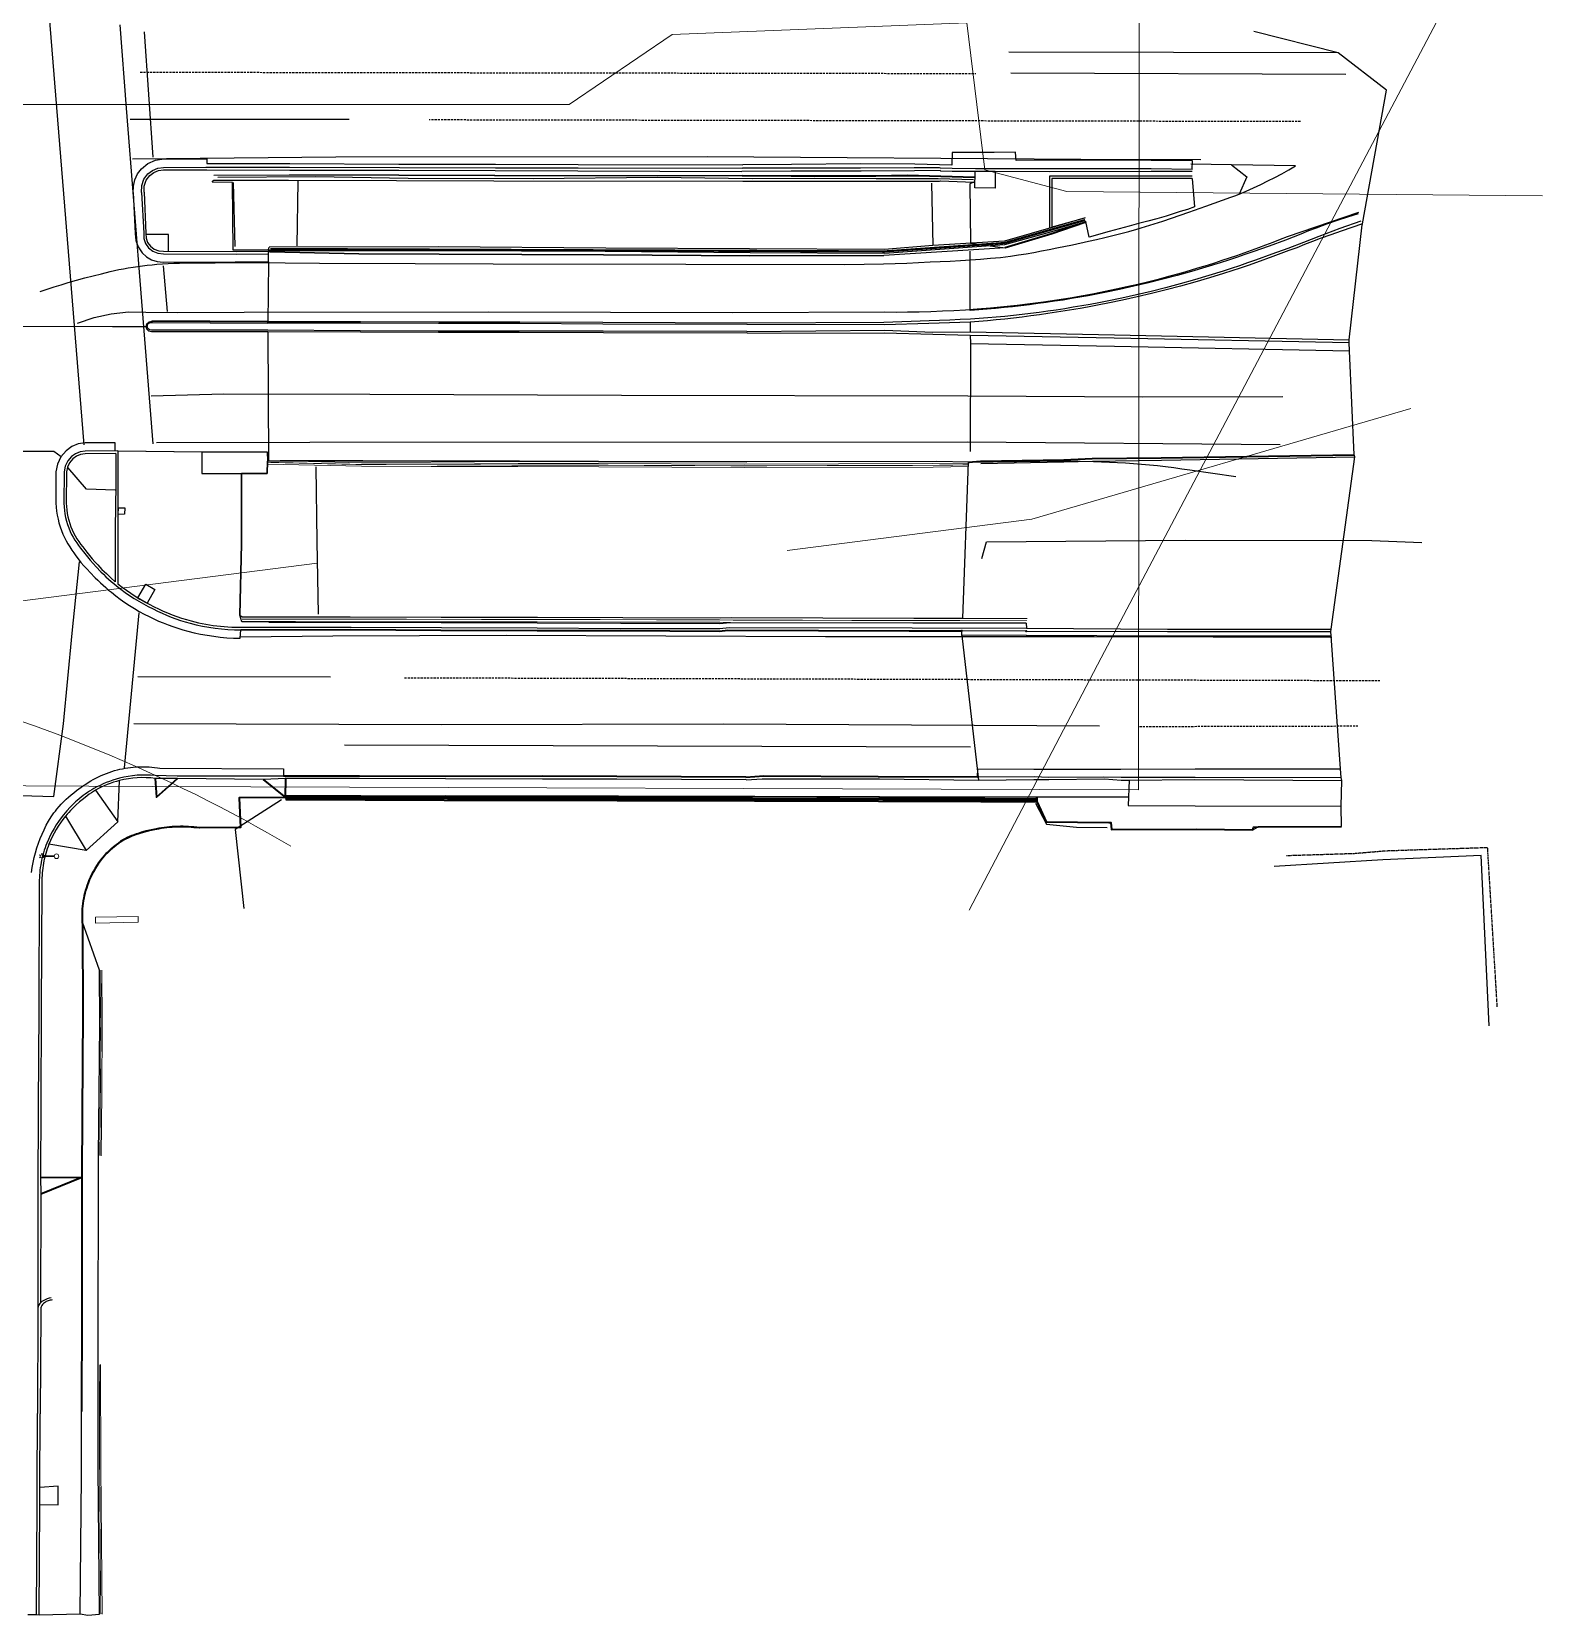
# Model space of a CAD drawing. Header units: feet. Extents: x 6436041 to 6436882, y 1883629 to 1884290.
# Drawn here: x 6436530.2 to 6436881.8, y 1883673.9 to 1884041 of the extents above; entities that cross this region are included whole.
import ezdxf
from ezdxf.lldxf.tags import DXFTag

# ---------------------------------------------------------------- set-up
doc = ezdxf.new("R2010")
doc.units = ezdxf.units.FT
doc.header["$MEASUREMENT"] = 0
doc.linetypes.add('DASHED', pattern=[0.75, 0.5, -0.25])
doc.linetypes.add('DASHED2', pattern=[0.375, 0.25, -0.125])
doc.layers.get('0').update_dxf_attribs({"color": 253})
for name, color, linetype, lineweight in [('VF-BLDG-LINE-', 253, 'Continuous', 25), ('VF-BLDG-OVHD-LINE-', 253, 'DASHED2', 25), ('VF-ELEC-OVHD-LINE-', 253, 'OVERHEADELECTRIC', 15), ('VF-FENC-LINE-', 253, 'FENCE', 25), ('VF-PVMT-EDGE-LINE-', 253, 'EDGEOFPAVEMENT', 35), ('VF-ROAD-DRIV-LINE-', 253, 'Continuous', 35), ('VF-ROAD-STRP-WHIT-DASH-LINE-', 253, 'DASHED', 25), ('VF-ROAD-STRP-WHIT-LINE-', 253, 'Continuous', 25), ('VF-ROAD-STRP-YELO-LINE-', 253, 'Continuous', 25), ('VF-SSWR-GEOP-LINE-QLB-', 253, 'SEWER', 15), ('VF-STRM-GEOP-LINE-QLB-', 253, 'STORMDRAIN', 15), ('VF-TOPO-CONC-EDGE-LINE-', 253, 'Continuous', 25), ('VF-TOPO-CONC-GTFL-LINE-', 253, 'Continuous', 25), ('VF-TOPO-CONC-LIPG-LINE-', 253, 'Continuous', 25), ('VF-TOPO-CONC-SWLK-LINE-', 253, 'Continuous', 25), ('VF-TOPO-CONC-TBCB-LINE-', 253, 'Continuous', 25), ('VF-TOPO-CONC-TBWK-LINE-', 253, 'Continuous', 35), ('VF-TOPO-CONC-TFCB-LINE-', 253, 'Continuous', 25), ('VF-TOPO-CONC-WALL-LINE-', 253, 'Continuous', 9), ('VN-ELEC-STLT-', 253, 'Continuous', 13), ('VN-SITE-SIGN-SYMB-', 253, 'Continuous', 13)]:
    doc.layers.add(name, color=color, linetype=linetype, lineweight=lineweight)
doc.layers.add('VF-TINN-DSRF-BNDY-', color=253, linetype='Continuous', lineweight=25, plot=False)
doc.styles.get("Standard").update_dxf_attribs({"font": 'arial.ttf'})
tags = doc.linetypes.add('EDGEOFPAVEMENT', pattern='A,1,-0.03,["EP",Standard,S=0.08,R=0,X=0,Y=-0.04],-0.16,1', length=2.19).pattern_tags.tags
tags[6] = DXFTag(74, 10)
tags = doc.linetypes.add('FENCE', pattern='A,0.5,-0.03,["X",Standard,S=0.08,R=0,X=0,Y=-0.04],-0.08,0.5', length=1.11).pattern_tags.tags
tags[6] = DXFTag(74, 10)
tags = doc.linetypes.add('OVERHEADELECTRIC', pattern='A,1,-0.03,["OE",Standard,S=0.08,R=0,X=0,Y=-0.04],-0.16,1', length=2.19).pattern_tags.tags
tags[6] = DXFTag(74, 10)
tags = doc.linetypes.add('SEWER', pattern='A,1,-0.03,["SS",Standard,S=0.08,R=0,X=0,Y=-0.04],-0.16,1', length=2.19).pattern_tags.tags
tags[6] = DXFTag(74, 10)
tags = doc.linetypes.add('STORMDRAIN', pattern='A,1,-0.03,["SD",Standard,S=0.08,R=0,X=0,Y=-0.04],-0.16,1', length=2.19).pattern_tags.tags
tags[6] = DXFTag(74, 10)

# ---------------------------------------------------------------- blocks, each defined once
blk = doc.blocks.new('Street Light')
at = {"color": 0}
for p, q in [((-0.186, 0.009), (-0.2, 0.017)), ((-0.171, 0.018), (-0.171, 0.034)), ((-0.155, 0.009), (-0.142, 0.017)), ((-0.186, -0.009), (-0.2, -0.017)), ((-0.171, -0.018), (-0.171, -0.034)), ((-0.155, -0.009), (-0.142, -0.017))]:
    blk.add_line(p, q, dxfattribs=at)
for p, q in [((-0.026, 0.006), (-0.153, 0.003)), ((-0.026, -0.006), (-0.153, -0.003))]:
    blk.add_line(p, q)
for centre, radius in [((-0.171, 0), 0.018), ((0, 0), 0.027)]:
    blk.add_circle(centre, radius, dxfattribs=at)

msp = doc.modelspace()

# ---------------------------------------------------------------- linework, layer by layer
at = {"layer": 'VF-BLDG-LINE-'}
msp.add_lwpolyline([(6436868.16, 1883810.53), (6436866.27, 1883850.06), (6436843.51, 1883849.05), (6436818.28, 1883847.51)], dxfattribs=at)
at = {"layer": 'VF-BLDG-OVHD-LINE-', "ltscale": 0.6, "flags": 128}
msp.add_lwpolyline([(6436870.01, 1883814.92), (6436867.87, 1883850.21), (6436867.79, 1883851.83), (6436851.86, 1883851.32), (6436844.11, 1883851.06), (6436836.89, 1883850.45), (6436821.15, 1883849.96)], dxfattribs=at)
at = {"layer": 'VF-ELEC-OVHD-LINE-', "ltscale": 0.6, "elevation": 705.9}
msp.add_lwpolyline([(6436146.56, 1883913.86), (6436157.19, 1883868.15), (6436278.4, 1883867.48), (6436396.92, 1883866.88), (6436558.12, 1883866.06), (6436786.81, 1883865.28), (6436787.01, 1884045.29)], dxfattribs=at)
at = {"layer": 'VF-FENC-LINE-'}
for p, q in [((6436576.95, 1884006.04), (6436577.3, 1883991.26)), ((6436591.76, 1883991.37), (6436591.95, 1884006.4)), ((6436738.86, 1884005.92), (6436739.17, 1883991.43))]:
    msp.add_line(p, q, dxfattribs=at)
at = {"layer": 'VF-FENC-LINE-', "linetype": 'Continuous'}
msp.add_lwpolyline([(6436748.6, 1884006.67), (6436740.34, 1884006.93), (6436733.13, 1884006.95), (6436725.98, 1884006.93), (6436711.61, 1884006.98), (6436697.23, 1884006.92), (6436675.3, 1884007.27), (6436646.46, 1884006.95), (6436617.51, 1884006.98), (6436596.02, 1884007.42), (6436573.39, 1884007.2)], dxfattribs=at)
at = {"layer": 'VF-FENC-LINE-'}
msp.add_lwpolyline([(6436746.07, 1883905.04), (6436747.44, 1883941.21), (6436740.06, 1883941.39), (6436695.99, 1883941.29), (6436661.58, 1883941.35), (6436643.31, 1883941.45), (6436622.92, 1883941.48), (6436606.97, 1883941.54), (6436587.79, 1883941.52), (6436584.87, 1883941.49), (6436584.82, 1883938.57), (6436578.85, 1883938.63), (6436578.85, 1883922.27), (6436578.49, 1883905.73), (6436578.98, 1883905.35), (6436604.02, 1883905.34), (6436625.11, 1883905.3), (6436647.46, 1883905.26), (6436667.23, 1883905.23), (6436689.93, 1883905.16), (6436692.53, 1883905.18), (6436734.75, 1883905.03), (6436746.07, 1883905.04)], close=True, dxfattribs=at)
for points in [[(6436596.11, 1883940.13), (6436596.3, 1883922.85), (6436596.63, 1883905.99)], [(6436747.75, 1883941.26), (6436763.94, 1883941.49), (6436767.06, 1883941.52), (6436770.18, 1883941.5), (6436773.29, 1883941.45), (6436776.41, 1883941.37), (6436780.12, 1883941.23), (6436781.97, 1883941.14), (6436783.82, 1883941.04), (6436785.67, 1883940.93), (6436787.52, 1883940.79), (6436789.37, 1883940.63), (6436791.21, 1883940.44), (6436793.1, 1883940.22), (6436794.99, 1883939.97), (6436796.88, 1883939.71), (6436798.76, 1883939.42), (6436809.36, 1883937.89)], [(6436578.49, 1883905.73), (6436578.85, 1883922.27), (6436578.85, 1883938.63)], [(6436750.48, 1883918.87), (6436751.55, 1883922.75), (6436797.61, 1883923.11), (6436840.9, 1883923.06), (6436852.48, 1883922.61)], [(6436588.15, 1883862.96), (6436577.36, 1883856.07), (6436579.35, 1883837.73)], [(6436762.94, 1883862.15), (6436765.49, 1883857.29), (6436772.48, 1883856.57), (6436779.55, 1883856.5)]]:
    msp.add_lwpolyline(points, dxfattribs=at)
at = {"layer": 'VF-FENC-LINE-', "linetype": 'Continuous', "flags": 128}
msp.add_lwpolyline([(6436763.33, 1883863.07), (6436726.64, 1883863.11), (6436698.47, 1883863.3), (6436665.23, 1883863.43), (6436626.36, 1883863.47), (6436589.07, 1883863.46)], dxfattribs=at)
at = {"layer": 'VF-PVMT-EDGE-LINE-'}
msp.add_line((6436584.98, 1883973.75), (6436558.06, 1883973.9), dxfattribs=at)
for points in [[(6436774.63, 1883997.01), (6436774.37, 1883996.81), (6436766.71, 1883994.15), (6436755.92, 1883990.94)], [(6436747.44, 1883941.21), (6436750.18, 1883941.43), (6436769.48, 1883941.79), (6436776.08, 1883942.06), (6436792.06, 1883942.22), (6436836.86, 1883942.96)], [(6436578.68, 1883902.38), (6436604.18, 1883902.4), (6436625.04, 1883902.25), (6436647.41, 1883902.22), (6436666.61, 1883902.18), (6436689.67, 1883902.06)], [(6436689.67, 1883902.06), (6436691.62, 1883902.24), (6436733.65, 1883902.12), (6436745.88, 1883902.12)], [(6436606.24, 1883868.46), (6436589.06, 1883868.46), (6436588.56, 1883868.46)], [(6436695.81, 1883868.22), (6436665.88, 1883868.35), (6436648.62, 1883868.4), (6436626.18, 1883868.38), (6436606.24, 1883868.46)], [(6436695.81, 1883868.22), (6436699.92, 1883868.47), (6436726.46, 1883868.36), (6436749.53, 1883868.26)]]:
    msp.add_lwpolyline(points, dxfattribs=at)
for p in [(6436584.98, 1883973.75), (6436745.88, 1883902.12), (6436760.78, 1883902.02), (6436589.06, 1883868.46)]:
    msp.add_point(p, dxfattribs=at)
at = {"layer": 'VF-ROAD-DRIV-LINE-'}
for p, q in [((6436583.87, 1883867.64), (6436589.07, 1883863.47)), ((6436589.07, 1883863.47), (6436589.13, 1883867.86)), ((6436589.07, 1883863.47), (6436589.07, 1883863.47))]:
    msp.add_line(p, q, dxfattribs=at)
for points in [[(6436558.84, 1883867.88), (6436559.11, 1883863.58), (6436563.98, 1883867.91)], [(6436532.27, 1883775.48), (6436541.84, 1883775.34), (6436532.28, 1883771.54)]]:
    msp.add_lwpolyline(points, dxfattribs=at)
at = {"layer": 'VF-ROAD-STRP-WHIT-DASH-LINE-'}
for p, q in [((6436555.37, 1884031.66), (6436749.08, 1884031.35)), ((6436824.36, 1884020.19), (6436622.36, 1884020.58)), ((6436616.63, 1883891.26), (6436842.75, 1883890.6)), ((6436787.07, 1883879.95), (6436837.7, 1883880.07))]:
    msp.add_line(p, q, dxfattribs=at)
at = {"layer": 'VF-ROAD-STRP-WHIT-LINE-'}
for p, q in [((6436556.24, 1884040.97), (6436558.28, 1884011.95)), ((6436833.13, 1884036.14), (6436756.72, 1884036.26)), ((6436757.22, 1884031.48), (6436834.92, 1884031.21)), ((6436553.05, 1884020.72), (6436603.8, 1884020.72)), ((6436560.65, 1883986.74), (6436561.59, 1883976.17)), ((6436554.78, 1883891.57), (6436599.47, 1883891.48)), ((6436747.88, 1883875.12), (6436602.75, 1883875.59))]:
    msp.add_line(p, q, dxfattribs=at)
for points in [[(6436542.4, 1883945.25), (6436534, 1884048.27), (6436466.05, 1884042.11), (6436449.92, 1883981.4)], [(6436558.35, 1883945.48), (6436555.7, 1883978.51), (6436552.19, 1884023.28), (6436550.7, 1884042.63)], [(6436532.13, 1883980.79), (6436533.75, 1883981.34), (6436535.38, 1883981.87), (6436537.01, 1883982.38), (6436538.64, 1883982.88), (6436540.56, 1883983.42), (6436542.49, 1883983.94), (6436544.42, 1883984.44), (6436546.35, 1883984.92), (6436548.38, 1883985.41), (6436549.4, 1883985.65), (6436550.42, 1883985.87), (6436551.51, 1883986.08), (6436552.6, 1883986.28), (6436553.7, 1883986.46), (6436554.8, 1883986.62), (6436555.91, 1883986.77), (6436557.01, 1883986.9), (6436558.12, 1883987.02), (6436559.23, 1883987.12), (6436560.53, 1883987.22), (6436561.84, 1883987.3), (6436563.14, 1883987.36), (6436564.45, 1883987.39), (6436581.01, 1883987.49), (6436596.95, 1883987.37), (6436619.09, 1883987.27), (6436637.22, 1883987.23), (6436681.85, 1883987.13), (6436718.72, 1883987.04), (6436727.67, 1883987.2), (6436730.38, 1883987.28), (6436733.09, 1883987.39), (6436735.8, 1883987.5), (6436738.5, 1883987.64), (6436743.18, 1883987.87), (6436745.52, 1883988), (6436747.86, 1883988.13), (6436750.2, 1883988.29), (6436752.53, 1883988.49), (6436754.86, 1883988.72), (6436756.02, 1883988.86), (6436757.18, 1883989.01), (6436758.98, 1883989.27), (6436760.77, 1883989.56), (6436762.57, 1883989.87), (6436764.35, 1883990.2), (6436766.14, 1883990.54), (6436767.92, 1883990.9), (6436771.48, 1883991.65), (6436775.23, 1883992.46), (6436777.11, 1883992.88), (6436778.98, 1883993.32), (6436780.84, 1883993.78), (6436782.7, 1883994.25), (6436784.56, 1883994.74), (6436786.41, 1883995.25), (6436788.44, 1883995.85), (6436790.46, 1883996.47), (6436792.47, 1883997.13), (6436794.48, 1883997.8), (6436798.48, 1883999.18), (6436802.47, 1884000.59), (6436806.32, 1884001.94), (6436808.24, 1884002.64), (6436809.19, 1884003), (6436810.13, 1884003.38), (6436811.82, 1884004.09), (6436813.5, 1884004.84), (6436815.16, 1884005.61), (6436816.8, 1884006.42), (6436818.44, 1884007.25), (6436820.05, 1884008.12), (6436821.65, 1884009.01), (6436823.23, 1884009.94), (6436808.4, 1884010.14), (6436798.93, 1884010.29)], [(6436808.4, 1884010.14), (6436811.94, 1884007.38), (6436810.13, 1884003.38)], [(6436448.56, 1883967.94), (6436453.3, 1883944.64), (6436459.99, 1883911.44), (6436469.31, 1883865.83), (6436484.43, 1883865.29), (6436535.31, 1883863.75), (6436537.54, 1883880.55), (6436539.6, 1883901.56), (6436541.27, 1883918.13)], [(6436819.65, 1883945.24), (6436747.12, 1883945.86), (6436594.67, 1883945.79), (6436559.15, 1883945.72)], [(6436555.03, 1883906.3), (6436553.66, 1883891.64), (6436551.64, 1883870.39)], [(6436553.87, 1883880.6), (6436625.11, 1883880.37), (6436690.61, 1883880.55), (6436777.81, 1883880.06)]]:
    msp.add_lwpolyline(points, dxfattribs=at)
at = {"layer": 'VF-ROAD-STRP-YELO-LINE-'}
for points in [[(6436801.31, 1884011.35), (6436773.44, 1884011.43), (6436686.83, 1884012.03), (6436600.68, 1884011.95), (6436553.6, 1884011.51)], [(6436540.82, 1883973.46), (6436544.67, 1883974.76), (6436548.61, 1883975.63), (6436552.63, 1883976.05), (6436556.67, 1883976.02), (6436564.04, 1883975.96), (6436579.5, 1883976.01), (6436636.01, 1883976.08), (6436692.78, 1883975.96), (6436727.93, 1883976.05), (6436730.62, 1883976.04), (6436733.3, 1883976.06), (6436735.99, 1883976.11), (6436738.67, 1883976.18), (6436741.36, 1883976.29), (6436744.04, 1883976.42), (6436746.72, 1883976.58), (6436749.4, 1883976.77), (6436752.49, 1883977.03), (6436755.58, 1883977.32), (6436758.66, 1883977.65), (6436761.74, 1883978.02), (6436764.82, 1883978.43), (6436767.89, 1883978.87), (6436770.95, 1883979.36), (6436774.01, 1883979.89), (6436776.55, 1883980.36), (6436779.09, 1883980.86), (6436781.62, 1883981.39), (6436784.15, 1883981.94), (6436786.68, 1883982.52), (6436789.19, 1883983.13), (6436791.7, 1883983.76), (6436794.2, 1883984.43), (6436795.93, 1883984.9), (6436797.66, 1883985.39), (6436799.38, 1883985.89), (6436801.1, 1883986.41), (6436802.81, 1883986.93), (6436804.52, 1883987.47), (6436806.23, 1883988.03), (6436807.93, 1883988.59), (6436809.63, 1883989.17), (6436811.33, 1883989.76), (6436813.02, 1883990.37), (6436814.7, 1883990.98), (6436816.38, 1883991.61), (6436818.06, 1883992.25), (6436819.73, 1883992.91), (6436821.39, 1883993.58), (6436837.92, 1883999.18)], [(6436557.89, 1883956.64), (6436574.78, 1883957.04), (6436608.61, 1883956.96), (6436666.94, 1883956.8), (6436747.24, 1883956.63), (6436787.85, 1883956.41), (6436820.28, 1883956.45)], [(6436578.64, 1883900.74), (6436600.02, 1883900.94), (6436640.18, 1883901.13), (6436714.24, 1883900.84), (6436776.54, 1883900.83), (6436831.64, 1883900.66)]]:
    msp.add_lwpolyline(points, dxfattribs=at)
at = {"layer": 'VF-SSWR-GEOP-LINE-QLB-', "ltscale": 0.6}
msp.add_lwpolyline([(6436881.84, 1884092.4), (6436778.13, 1883895.87), (6436747.55, 1883837.36)], dxfattribs=at)
msp.add_lwpolyline([(6436110.65, 1883900.56), (6436398.89, 1883900.53, -0.143742), (6436590.3, 1883852.16)], format="xyb", dxfattribs=at)
at = {"layer": 'VF-STRM-GEOP-LINE-QLB-', "ltscale": 0.6, "flags": 128}
for points in [[(6436880.47, 1884002.99), (6436770.2, 1884004.02), (6436751.23, 1884009), (6436747.03, 1884043.08), (6436678.68, 1884040.41), (6436654.83, 1884024.13), (6436466.69, 1884024.13), (6436466.69, 1884081.12)], [(6436596.4, 1883917.78), (6436527.48, 1883908.99), (6436424.34, 1883951.69), (6436390.49, 1884004.32)], [(6436849.99, 1883953.64), (6436762.12, 1883928.02), (6436705.39, 1883920.72)]]:
    msp.add_lwpolyline(points, dxfattribs=at)
at = {"layer": 'VF-TINN-DSRF-BNDY-'}
msp.add_lwpolyline([(6436529.31, 1883674.04), (6436531.33, 1883674.03), (6436531.96, 1883674.01), (6436541.42, 1883674.19), (6436543.19, 1883673.86), (6436545.91, 1883674.12), (6436545.64, 1883708.06), (6436545.59, 1883732.01), (6436545.69, 1883780.41), (6436545.83, 1883795.01), (6436545.96, 1883811.09), (6436545.89, 1883823.47), (6436541.96, 1883834.56), (6436541.94, 1883835.17), (6436541.97, 1883837.64), (6436542.3, 1883840.1), (6436542.9, 1883842.49), (6436543.89, 1883844.99), (6436545.32, 1883847.58), (6436547.11, 1883849.94), (6436549.21, 1883851.99), (6436549.77, 1883852.46), (6436550.33, 1883852.93), (6436550.34, 1883852.93), (6436550.84, 1883853.22), (6436551.34, 1883853.51), (6436553.43, 1883854.53), (6436553.97, 1883854.75), (6436555.64, 1883855.3), (6436557.92, 1883855.89), (6436559.68, 1883856.25), (6436560.3, 1883856.34), (6436560.92, 1883856.44), (6436562.17, 1883856.58), (6436562.79, 1883856.63), (6436563.42, 1883856.67), (6436564.68, 1883856.71), (6436565.31, 1883856.7), (6436565.94, 1883856.69), (6436567.2, 1883856.62), (6436567.82, 1883856.56), (6436568.45, 1883856.5), (6436569.07, 1883856.44), (6436578.59, 1883856.51), (6436578.32, 1883863.44), (6436589.07, 1883863.47), (6436589.15, 1883862.94), (6436625.84, 1883862.8), (6436665.95, 1883862.74), (6436697.79, 1883862.64), (6436726.57, 1883862.58), (6436750.27, 1883862.51), (6436763.29, 1883862.4), (6436765.45, 1883857.87), (6436779.98, 1883857.67), (6436780.4, 1883857.68), (6436780.55, 1883856.07), (6436800.16, 1883856.12), (6436813.31, 1883856.02), (6436814.56, 1883856.68), (6436833.85, 1883856.72), (6436833.79, 1883861.44), (6436833.95, 1883867.43), (6436833.83, 1883868.11), (6436833.62, 1883870.09), (6436831.51, 1883900.97), (6436831.43, 1883901.93), (6436831.49, 1883902.5), (6436836.98, 1883942.49), (6436836.86, 1883942.96), (6436835.72, 1883967.01), (6436835.68, 1883969), (6436835.7, 1883969.59), (6436838.7, 1883996.22), (6436838.76, 1883996.48), (6436844.32, 1884027.47), (6436833.13, 1884036.14), (6436813.54, 1884041.12)], dxfattribs=at)
at = {"layer": 'VF-TOPO-CONC-EDGE-LINE-'}
for p, q in [((6436696.71, 1883989.1), (6436727.8, 1883989.16)), ((6436747.81, 1883976.41), (6436747.8, 1883990.18)), ((6436747.85, 1883968.77), (6436747.78, 1883943.74)), ((6436549.55, 1883943.83), (6436549.54, 1883945.75)), ((6436542.8, 1883851.22), (6436550.19, 1883857.84))]:
    msp.add_line(p, q, dxfattribs=at)
for points in [[(6436572.42, 1884007.79), (6436589.87, 1884007.82), (6436615.33, 1884007.77), (6436637.52, 1884007.73), (6436694.94, 1884007.6)], [(6436572.42, 1884006.62), (6436589.74, 1884006.64), (6436614.78, 1884006.55), (6436637.36, 1884006.49), (6436695.07, 1884006.38)], [(6436753.6, 1884008.62), (6436753.57, 1884004.79), (6436748.89, 1884004.85), (6436748.97, 1884008.64)], [(6436774.46, 1883997.89), (6436767.54, 1883995.88), (6436755.75, 1883992.48), (6436739.17, 1883991.43), (6436727.92, 1883990.54), (6436696.66, 1883990.68), (6436663.33, 1883990.84), (6436624.44, 1883991.14), (6436585.28, 1883991.11)], [(6436774.33, 1883997.84), (6436767.38, 1883995.87), (6436766.69, 1883995.72)], [(6436774.41, 1883996.88), (6436766.64, 1883994.62), (6436755.75, 1883991.62), (6436727.95, 1883989.63), (6436696.75, 1883989.76), (6436663.14, 1883990.04), (6436624.4, 1883990.24), (6436585.48, 1883990.22), (6436585.11, 1883990.5), (6436585.28, 1883991.11)], [(6436561.91, 1883990.22), (6436561.91, 1883994.05), (6436556.81, 1883994)], [(6436585.14, 1883989.55), (6436585.2, 1883990.25), (6436585.5, 1883990), (6436606.03, 1883989.55), (6436624.67, 1883989.46), (6436643.84, 1883989.35), (6436662.78, 1883989.33), (6436696.71, 1883989.1)], [(6436455.4, 1883973), (6436461.94, 1883972.96), (6436504.26, 1883972.87), (6436548.95, 1883972.67), (6436556.74, 1883972.69)], [(6436696.15, 1883971.17), (6436662.79, 1883971.22), (6436643.25, 1883971.31), (6436624.54, 1883971.33), (6436606.45, 1883971.36), (6436584.96, 1883971.45), (6436558.01, 1883971.47), (6436557.38, 1883971.62), (6436556.91, 1883972.06), (6436556.74, 1883972.69), (6436556.92, 1883973.33), (6436557.41, 1883973.77), (6436558.06, 1883973.9)], [(6436695.98, 1883971.49), (6436662.69, 1883971.58), (6436643.23, 1883971.61), (6436624.46, 1883971.64), (6436606.37, 1883971.7), (6436584.96, 1883971.8), (6436558.01, 1883971.84), (6436557.51, 1883971.91), (6436557.12, 1883972.24), (6436556.98, 1883972.73), (6436557.16, 1883973.27), (6436557.62, 1883973.6), (6436558.19, 1883973.58), (6436584.96, 1883973.48)], [(6436696.04, 1883973.14), (6436662.59, 1883973.26), (6436643.34, 1883973.37), (6436624.55, 1883973.37), (6436606.41, 1883973.42), (6436584.96, 1883973.48)], [(6436696.2, 1883973.48), (6436662.63, 1883973.63), (6436643.39, 1883973.67), (6436624.57, 1883973.71), (6436606.42, 1883973.78), (6436584.98, 1883973.75)], [(6436747.81, 1883973.67), (6436738.22, 1883973.36), (6436727.94, 1883973.05), (6436696.04, 1883973.14)], [(6436695.98, 1883971.49), (6436728, 1883971.81), (6436739.15, 1883971.4), (6436747.83, 1883971.44)], [(6436436.61, 1883944.01), (6436446.6, 1883943.89), (6436473, 1883943.98), (6436518.41, 1883943.8), (6436535.3, 1883943.77), (6436537, 1883942.51)], [(6436549.68, 1883943.27), (6436549.67, 1883935.95), (6436549.54, 1883925.91), (6436549.59, 1883913.5)], [(6436550.16, 1883943.83), (6436569.63, 1883943.64), (6436584.81, 1883943.6), (6436584.87, 1883941.49), (6436587.79, 1883941.52), (6436606.97, 1883941.54), (6436622.92, 1883941.48), (6436643.31, 1883941.45), (6436661.58, 1883941.35), (6436695.99, 1883941.29)], [(6436550.34, 1883943.83), (6436569.63, 1883943.64), (6436578.46, 1883943.62)], [(6436569.63, 1883943.64), (6436569.61, 1883938.62), (6436578.85, 1883938.63)], [(6436569.63, 1883943.64), (6436569.61, 1883938.62), (6436584.82, 1883938.57), (6436584.87, 1883941.49)], [(6436578.46, 1883943.62), (6436584.81, 1883943.6), (6436584.87, 1883941.49)], [(6436549.59, 1883934.74), (6436542.93, 1883935), (6436538.61, 1883940.03)], [(6436585.19, 1883904.15), (6436578.95, 1883904.21), (6436578.49, 1883905.73)], [(6436585.19, 1883904.15), (6436604.28, 1883904.15), (6436625.17, 1883904.03), (6436647.37, 1883903.95), (6436666.76, 1883903.93), (6436689.77, 1883903.85)], [(6436689.77, 1883903.85), (6436692.09, 1883904.04), (6436734.5, 1883903.94), (6436760.79, 1883903.89), (6436760.85, 1883902.74)], [(6436545.01, 1883865.19), (6436550.19, 1883857.84), (6436550.58, 1883867.41)], [(6436784.64, 1883867.53), (6436784.39, 1883861.65), (6436799.93, 1883861.55), (6436833.79, 1883861.44)], [(6436696.19, 1883863.56), (6436665.88, 1883863.64), (6436648.29, 1883863.73), (6436626.21, 1883863.73), (6436606.51, 1883863.84), (6436589.19, 1883863.87), (6436589.07, 1883863.47)], [(6436763.26, 1883862.54), (6436763.18, 1883863.53), (6436750.22, 1883863.5), (6436726.75, 1883863.62), (6436697.9, 1883863.69), (6436666.24, 1883863.78), (6436626.2, 1883863.83), (6436589.29, 1883863.78), (6436589.15, 1883862.94)], [(6436763.26, 1883862.54), (6436750.27, 1883862.51), (6436726.57, 1883862.58), (6436697.79, 1883862.64), (6436665.95, 1883862.74), (6436625.84, 1883862.8), (6436589.15, 1883862.94)], [(6436696.19, 1883863.56), (6436697.85, 1883863.76), (6436726.65, 1883863.67), (6436750.16, 1883863.67), (6436763.3, 1883863.6), (6436763.29, 1883862.4)], [(6436538.02, 1883859.14), (6436542.8, 1883851.22), (6436534.19, 1883852.65)], [(6436534.7, 1883747.48), (6436534.22, 1883747.38), (6436533.75, 1883747.23), (6436533.3, 1883747.04), (6436532.87, 1883746.81), (6436532.53, 1883746.6), (6436532.37, 1883746.48), (6436532.22, 1883746.34), (6436532.05, 1883746.14), (6436531.91, 1883745.91), (6436531.79, 1883745.66), (6436531.7, 1883745.4), (6436531.64, 1883745.13), (6436531.62, 1883744.86), (6436531.62, 1883744.59), (6436531.66, 1883744.33)], [(6436532.08, 1883699.57), (6436536.34, 1883699.46), (6436536.32, 1883703.82), (6436532.09, 1883703.53)]]:
    msp.add_lwpolyline(points, dxfattribs=at)
for points in [[(6436550.32, 1883930.61), (6436551.77, 1883930.61), (6436551.73, 1883929.14), (6436550.28, 1883929.1), (6436550.32, 1883930.61)], [(6436554.84, 1883909.78), (6436556.66, 1883912.91), (6436558.77, 1883911.69), (6436556.94, 1883908.54), (6436554.84, 1883909.78)]]:
    msp.add_lwpolyline(points, close=True, dxfattribs=at)
at = {"layer": 'VF-TOPO-CONC-GTFL-LINE-'}
msp.add_line((6436760.78, 1883902.02), (6436745.88, 1883902.12), dxfattribs=at)
for points in [[(6436555.66, 1884003.77), (6436555.7, 1884005.34), (6436556.21, 1884006.83), (6436557.15, 1884008.09), (6436558.2, 1884008.89), (6436559.42, 1884009.4), (6436560.73, 1884009.58), (6436570.61, 1884009.62), (6436589.98, 1884009.63), (6436615.44, 1884009.57), (6436637.74, 1884009.48), (6436656.87, 1884009.45), (6436695.01, 1884009.36)], [(6436799.29, 1884009.1), (6436789.78, 1884009.21), (6436766.2, 1884009.23), (6436753.62, 1884009.22), (6436749.05, 1884009.25), (6436743.64, 1884009.31), (6436740.94, 1884009.39), (6436740.71, 1884009.48), (6436734.81, 1884009.46), (6436722.34, 1884009.42), (6436706.3, 1884009.38), (6436695.01, 1884009.36)], [(6436799.26, 1884006.99), (6436789.62, 1884007.01), (6436778.9, 1884007.03), (6436769.95, 1884006.99), (6436766.76, 1884007.02), (6436766.72, 1884001.93), (6436766.69, 1883995.72)], [(6436555.66, 1884003.77), (6436556.18, 1883994.31), (6436556.22, 1883993.1), (6436556.6, 1883991.95), (6436557.28, 1883990.95), (6436558.28, 1883990.15), (6436559.46, 1883989.67), (6436560.74, 1883989.57), (6436577.65, 1883989.48), (6436585.14, 1883989.55)], [(6436838.36, 1883997.12), (6436833.5, 1883995.37), (6436828.66, 1883993.58), (6436825.04, 1883992.19), (6436821.42, 1883990.8), (6436817.7, 1883989.42), (6436813.96, 1883988.07), (6436812.09, 1883987.41), (6436810.21, 1883986.76), (6436808.33, 1883986.14), (6436806.44, 1883985.52), (6436803.12, 1883984.5), (6436799.79, 1883983.51), (6436796.45, 1883982.57), (6436793.09, 1883981.67), (6436789.73, 1883980.82), (6436786.35, 1883980.02), (6436782.96, 1883979.27), (6436779.56, 1883978.56), (6436777.6, 1883978.18), (6436775.63, 1883977.82), (6436773.67, 1883977.46), (6436771.7, 1883977.13), (6436769.72, 1883976.81), (6436767.75, 1883976.5), (6436765.77, 1883976.22), (6436763.79, 1883975.95), (6436761.8, 1883975.69), (6436759.82, 1883975.45), (6436757.83, 1883975.23), (6436755.84, 1883975.03), (6436753.85, 1883974.84), (6436751.86, 1883974.68), (6436749.87, 1883974.53), (6436747.88, 1883974.4), (6436745.47, 1883974.27), (6436743.06, 1883974.18), (6436738.25, 1883974.01), (6436727.78, 1883973.6), (6436696.2, 1883973.48)], [(6436696.15, 1883971.17), (6436727.92, 1883971.19), (6436739.16, 1883970.92), (6436747.81, 1883970.65), (6436781.2, 1883970.09), (6436835.68, 1883969)], [(6436550.16, 1883943.83), (6436542.58, 1883943.78), (6436541.44, 1883943.62), (6436540.37, 1883943.2), (6436539.43, 1883942.55), (6436538.55, 1883941.53), (6436537.98, 1883940.32), (6436537.76, 1883938.99), (6436537.67, 1883931.73)], [(6436537.67, 1883931.73), (6436537.71, 1883930.89), (6436537.79, 1883930.06), (6436537.91, 1883929.22), (6436538.07, 1883928.39), (6436538.26, 1883927.57), (6436538.5, 1883926.76), (6436538.78, 1883925.97), (6436539.09, 1883925.19), (6436539.42, 1883924.49), (6436539.79, 1883923.82), (6436540.19, 1883923.16), (6436540.63, 1883922.52), (6436541.08, 1883921.89), (6436541.55, 1883921.26), (6436542.5, 1883920.04), (6436543.13, 1883919.25), (6436543.78, 1883918.49), (6436544.44, 1883917.73), (6436545.12, 1883916.99), (6436546.25, 1883915.82), (6436546.83, 1883915.24), (6436547.42, 1883914.68), (6436548.02, 1883914.13), (6436548.62, 1883913.59), (6436549.24, 1883913.06), (6436549.87, 1883912.54), (6436550.86, 1883911.77), (6436551.87, 1883911.03), (6436552.9, 1883910.32), (6436553.95, 1883909.64), (6436555.03, 1883908.98), (6436556.11, 1883908.36), (6436557.22, 1883907.76), (6436558.33, 1883907.19), (6436559.37, 1883906.69), (6436560.42, 1883906.21), (6436561.48, 1883905.75), (6436562.55, 1883905.32), (6436563.63, 1883904.91), (6436564.72, 1883904.53), (6436565.82, 1883904.19), (6436566.93, 1883903.87), (6436568.37, 1883903.51), (6436569.82, 1883903.2), (6436571.28, 1883902.94), (6436572.75, 1883902.73), (6436574.23, 1883902.56), (6436575.71, 1883902.45), (6436577.2, 1883902.39), (6436578.68, 1883902.38)], [(6436760.78, 1883902.02), (6436793.57, 1883901.98), (6436831.43, 1883901.93)], [(6436588.56, 1883868.46), (6436563.95, 1883868.42), (6436558.82, 1883868.56), (6436557.78, 1883868.64), (6436556.74, 1883868.68), (6436555.69, 1883868.67), (6436554.64, 1883868.62), (6436553.6, 1883868.51), (6436552.56, 1883868.37), (6436551.53, 1883868.18), (6436550.52, 1883867.94), (6436549.75, 1883867.73), (6436548.99, 1883867.49), (6436548.24, 1883867.22), (6436547.5, 1883866.93), (6436546.76, 1883866.62), (6436546.04, 1883866.28), (6436545.33, 1883865.92), (6436544.63, 1883865.54), (6436544.12, 1883865.24), (6436543.61, 1883864.93), (6436543.11, 1883864.61), (6436542.62, 1883864.28), (6436542.14, 1883863.93), (6436541.67, 1883863.57), (6436541.2, 1883863.2), (6436540.75, 1883862.82), (6436540.32, 1883862.44), (6436539.9, 1883862.05), (6436539.5, 1883861.64), (6436539.1, 1883861.23), (6436538.33, 1883860.37), (6436537.6, 1883859.49), (6436537.01, 1883858.73), (6436536.45, 1883857.95), (6436535.91, 1883857.15), (6436535.4, 1883856.33), (6436534.92, 1883855.49), (6436534.47, 1883854.64), (6436534.06, 1883853.77), (6436533.69, 1883852.88), (6436533.48, 1883852.34), (6436533.29, 1883851.79), (6436533.11, 1883851.24), (6436532.94, 1883850.68), (6436532.78, 1883850.12), (6436532.64, 1883849.55), (6436532.51, 1883848.98), (6436532.39, 1883848.41), (6436532.29, 1883847.83), (6436532.2, 1883847.25), (6436532.12, 1883846.67), (6436532.06, 1883846.09), (6436532.01, 1883845.51), (6436531.98, 1883844.93), (6436531.96, 1883844.35), (6436531.95, 1883843.77)], [(6436749.53, 1883868.26), (6436762.62, 1883868.38), (6436766.02, 1883868.2), (6436778.82, 1883868.26), (6436782.84, 1883868.21), (6436799.93, 1883868.22), (6436833.83, 1883868.11)], [(6436531.95, 1883843.77), (6436531.88, 1883814.09), (6436531.7, 1883792.09), (6436531.64, 1883771.75), (6436531.66, 1883744.33), (6436531.53, 1883720.64)], [(6436531.33, 1883674.03), (6436531.48, 1883699.64), (6436531.44, 1883703.7), (6436531.53, 1883720.64)]]:
    msp.add_lwpolyline(points, dxfattribs=at)
at = {"layer": 'VF-TOPO-CONC-LIPG-LINE-'}
for p, q in [((6436585.09, 1883987.67), (6436584.96, 1883973.48)), ((6436584.96, 1883971.45), (6436585.12, 1883941.58)), ((6436745.88, 1883901.07), (6436745.88, 1883902.12)), ((6436760.75, 1883901.11), (6436745.88, 1883901.07)), ((6436745.88, 1883901.07), (6436749.73, 1883867.48))]:
    msp.add_line(p, q, dxfattribs=at)
for points in [[(6436799.29, 1884009.1), (6436799.34, 1884011.13), (6436789.75, 1884011.16), (6436766.17, 1884011.23), (6436758.45, 1884011.21), (6436758.32, 1884013.08), (6436753.38, 1884013.06), (6436743.59, 1884013.05), (6436743.56, 1884010.12), (6436734.97, 1884010.34), (6436722.37, 1884010.38), (6436706.39, 1884010.22), (6436695.06, 1884010.16)], [(6436553.72, 1884003.77), (6436553.77, 1884005.26), (6436554.12, 1884006.72), (6436554.77, 1884008.07), (6436555.67, 1884009.26), (6436557.15, 1884010.48), (6436558.9, 1884011.27), (6436560.8, 1884011.57), (6436570.77, 1884011.56), (6436570.77, 1884010.44), (6436590.02, 1884010.47), (6436615.33, 1884010.32), (6436637.74, 1884010.33), (6436656.89, 1884010.27), (6436695.06, 1884010.16)], [(6436799.26, 1884006.99), (6436799.78, 1884000.41), (6436798.15, 1883999.85), (6436796.52, 1883999.31), (6436794.88, 1883998.78), (6436793.23, 1883998.28), (6436792.16, 1883997.97), (6436791.09, 1883997.67), (6436788.95, 1883997.09), (6436786.79, 1883996.53), (6436784.65, 1883995.96), (6436780.02, 1883994.68), (6436775.39, 1883993.38), (6436774.63, 1883997.01)], [(6436553.72, 1884003.77), (6436554.22, 1883994.24), (6436554.35, 1883992.63), (6436554.89, 1883991.12), (6436555.79, 1883989.78), (6436556.81, 1883988.85), (6436558.01, 1883988.16), (6436559.32, 1883987.75), (6436560.7, 1883987.63), (6436577.37, 1883987.67), (6436585.09, 1883987.67), (6436585.14, 1883989.55), (6436585.2, 1883990.25)], [(6436837.76, 1883998.8), (6436835.3, 1883998.03), (6436832.86, 1883997.23), (6436830.42, 1883996.39), (6436828, 1883995.52), (6436826.21, 1883994.84), (6436824.44, 1883994.13), (6436822.67, 1883993.43), (6436820.89, 1883992.74), (6436817.13, 1883991.34), (6436813.36, 1883989.99), (6436811.46, 1883989.34), (6436809.56, 1883988.7), (6436807.66, 1883988.07), (6436805.75, 1883987.46), (6436802.45, 1883986.44), (6436799.14, 1883985.47), (6436795.81, 1883984.53), (6436792.47, 1883983.64), (6436789.12, 1883982.8), (6436785.76, 1883982), (6436782.39, 1883981.25), (6436779.01, 1883980.55), (6436777.07, 1883980.17), (6436775.14, 1883979.81), (6436773.2, 1883979.47), (6436771.26, 1883979.14), (6436769.32, 1883978.82), (6436767.37, 1883978.53), (6436765.43, 1883978.24), (6436763.48, 1883977.98), (6436761.52, 1883977.73), (6436759.57, 1883977.49), (6436757.61, 1883977.27), (6436755.65, 1883977.07), (6436753.69, 1883976.88), (6436751.73, 1883976.71), (6436749.77, 1883976.55), (6436747.81, 1883976.41)], [(6436747.81, 1883970.65), (6436747.85, 1883968.77), (6436781.22, 1883968.12), (6436835.72, 1883967.01)], [(6436549.54, 1883945.75), (6436542.61, 1883945.73), (6436541.01, 1883945.45), (6436539.51, 1883944.83), (6436538.19, 1883943.88), (6436536.98, 1883942.47), (6436536.17, 1883940.79), (6436535.81, 1883938.96), (6436535.78, 1883931.71)], [(6436535.78, 1883931.71), (6436535.85, 1883930.79), (6436535.96, 1883929.87), (6436536.11, 1883928.96), (6436536.3, 1883928.05), (6436536.53, 1883927.15), (6436536.79, 1883926.26), (6436537.09, 1883925.39), (6436537.43, 1883924.53), (6436537.77, 1883923.77), (6436538.16, 1883923.02), (6436538.57, 1883922.28), (6436539.01, 1883921.57), (6436539.47, 1883920.86), (6436539.95, 1883920.17), (6436540.45, 1883919.49), (6436540.96, 1883918.82), (6436541.63, 1883917.99), (6436542.32, 1883917.18), (6436543.04, 1883916.4), (6436543.77, 1883915.62), (6436544.94, 1883914.42), (6436545.54, 1883913.84), (6436546.15, 1883913.26), (6436546.77, 1883912.69), (6436547.4, 1883912.14), (6436548.03, 1883911.59), (6436548.68, 1883911.06), (6436549.7, 1883910.25), (6436550.75, 1883909.47), (6436551.82, 1883908.72), (6436552.91, 1883908), (6436554.01, 1883907.3), (6436555.14, 1883906.64), (6436556.28, 1883906.01), (6436557.44, 1883905.41), (6436558.52, 1883904.89), (6436559.61, 1883904.4), (6436560.71, 1883903.94), (6436561.83, 1883903.51), (6436562.96, 1883903.1), (6436564.09, 1883902.72), (6436565.24, 1883902.37), (6436566.39, 1883902.05), (6436567.88, 1883901.68), (6436569.37, 1883901.35), (6436570.88, 1883901.08), (6436572.4, 1883900.85), (6436573.93, 1883900.67), (6436575.46, 1883900.53), (6436576.99, 1883900.45), (6436578.52, 1883900.41), (6436578.68, 1883902.38)], [(6436760.75, 1883901.11), (6436793.57, 1883901), (6436831.51, 1883900.97)], [(6436530.19, 1883846.07), (6436530.34, 1883847.23), (6436530.53, 1883848.39), (6436530.77, 1883849.54), (6436531.06, 1883850.68), (6436531.39, 1883851.8), (6436531.76, 1883852.91), (6436532.16, 1883853.96), (6436532.59, 1883855), (6436533.06, 1883856.02), (6436533.57, 1883857.03), (6436534.12, 1883858.01), (6436534.72, 1883858.97), (6436535.03, 1883859.43), (6436535.36, 1883859.89), (6436535.69, 1883860.34), (6436536.04, 1883860.78), (6436536.54, 1883861.38), (6436537.07, 1883861.95), (6436537.61, 1883862.51), (6436538.18, 1883863.06), (6436538.76, 1883863.58), (6436539.35, 1883864.09), (6436539.95, 1883864.59), (6436540.57, 1883865.07), (6436541.65, 1883865.86), (6436542.2, 1883866.24), (6436542.76, 1883866.61), (6436543.33, 1883866.97), (6436543.91, 1883867.31), (6436544.49, 1883867.64), (6436545.08, 1883867.96), (6436545.68, 1883868.26), (6436546.29, 1883868.55), (6436546.9, 1883868.82), (6436547.52, 1883869.07), (6436548.15, 1883869.31), (6436548.78, 1883869.52), (6436549.42, 1883869.72), (6436550.06, 1883869.89), (6436550.66, 1883870.03), (6436551.27, 1883870.16), (6436551.88, 1883870.27), (6436552.49, 1883870.37), (6436553.11, 1883870.45), (6436553.73, 1883870.52), (6436554.36, 1883870.57), (6436554.98, 1883870.6), (6436555.6, 1883870.62), (6436556.23, 1883870.62), (6436556.85, 1883870.61), (6436557.47, 1883870.58), (6436558.09, 1883870.53), (6436558.71, 1883870.47), (6436559.33, 1883870.39), (6436559.94, 1883870.3), (6436588.56, 1883870.14), (6436588.56, 1883868.46)], [(6436749.53, 1883868.26), (6436749.6, 1883870.13), (6436762.54, 1883870.03), (6436778.86, 1883870.04), (6436782.75, 1883870.07), (6436799.94, 1883870.09), (6436833.62, 1883870.09)]]:
    msp.add_lwpolyline(points, dxfattribs=at)
msp.add_lwpolyline([(6436696.71, 1883989.1), (6436662.78, 1883989.33), (6436643.84, 1883989.35), (6436624.67, 1883989.46), (6436606.03, 1883989.55), (6436585.5, 1883990), (6436585.2, 1883990.25), (6436585.06, 1883990.39), (6436577.69, 1883990.36), (6436576.9, 1883990.4), (6436576.72, 1884006.07), (6436572.06, 1884006.13), (6436572.42, 1884006.62), (6436589.74, 1884006.64), (6436614.78, 1884006.55), (6436637.36, 1884006.49), (6436695.07, 1884006.38), (6436705.98, 1884006.4), (6436725.33, 1884006.39), (6436732.93, 1884006.37), (6436740.68, 1884006.38), (6436740.89, 1884006.49), (6436748.64, 1884006.13), (6436747.75, 1884005.76), (6436747.9, 1883992), (6436755.92, 1883990.94), (6436727.8, 1883989.16), (6436696.71, 1883989.1)], close=True, dxfattribs=at)
at = {"layer": 'VF-TOPO-CONC-SWLK-LINE-'}
for points in [[(6436763.3, 1883863.6), (6436766.27, 1883863.64), (6436779.09, 1883863.61), (6436782.7, 1883863.62), (6436784.43, 1883863.63)], [(6436541.42, 1883674.19), (6436541.71, 1883706.06), (6436541.73, 1883721.15)]]:
    msp.add_lwpolyline(points, dxfattribs=at)
at = {"layer": 'VF-TOPO-CONC-TBCB-LINE-'}
for points in [[(6436556.29, 1884003.84), (6436556.3, 1884005.25), (6436556.75, 1884006.59), (6436557.59, 1884007.72), (6436558.51, 1884008.42), (6436559.58, 1884008.86), (6436560.73, 1884009.02), (6436570.82, 1884009.04), (6436590.03, 1884008.97), (6436615.36, 1884008.9), (6436637.63, 1884008.83), (6436656.8, 1884008.81), (6436694.87, 1884008.66)], [(6436799.3, 1884008.6), (6436789.78, 1884008.61), (6436766.21, 1884008.56), (6436753.6, 1884008.62), (6436748.97, 1884008.64), (6436743.62, 1884008.64), (6436741, 1884008.67), (6436740.81, 1884008.83), (6436734.88, 1884008.79), (6436722.51, 1884008.7), (6436706.3, 1884008.67), (6436694.87, 1884008.66)], [(6436799.3, 1884007.53), (6436789.58, 1884007.54), (6436766.22, 1884007.55), (6436766.15, 1883995.67)], [(6436556.29, 1884003.84), (6436556.64, 1883994.26), (6436556.72, 1883993.19), (6436557.08, 1883992.18), (6436557.71, 1883991.31), (6436558.6, 1883990.62), (6436559.65, 1883990.21), (6436560.78, 1883990.12), (6436577.67, 1883990.09), (6436585.05, 1883990.17)], [(6436838.76, 1883996.48), (6436836.29, 1883995.66), (6436833.84, 1883994.82), (6436831.39, 1883993.96), (6436828.96, 1883993.07), (6436827.13, 1883992.38), (6436825.32, 1883991.67), (6436823.51, 1883990.96), (6436821.69, 1883990.27), (6436817.93, 1883988.88), (6436814.16, 1883987.52), (6436812.27, 1883986.86), (6436810.37, 1883986.21), (6436808.47, 1883985.58), (6436806.56, 1883984.97), (6436803.25, 1883983.95), (6436799.92, 1883982.98), (6436796.58, 1883982.05), (6436793.23, 1883981.17), (6436789.86, 1883980.33), (6436786.49, 1883979.54), (6436783.1, 1883978.79), (6436779.71, 1883978.08), (6436777.73, 1883977.69), (6436775.75, 1883977.32), (6436773.77, 1883976.96), (6436771.79, 1883976.62), (6436769.8, 1883976.29), (6436767.81, 1883975.97), (6436765.82, 1883975.67), (6436763.83, 1883975.39), (6436761.83, 1883975.12), (6436759.83, 1883974.87), (6436757.83, 1883974.63), (6436755.83, 1883974.41), (6436753.83, 1883974.2), (6436751.82, 1883974.01), (6436749.82, 1883973.83), (6436747.81, 1883973.67)], [(6436747.81, 1883973.67), (6436747.83, 1883971.44), (6436781.23, 1883970.74), (6436835.7, 1883969.59)], [(6436549.68, 1883943.27), (6436542.6, 1883943.19), (6436541.55, 1883943.03), (6436540.57, 1883942.62), (6436539.71, 1883941.99), (6436538.98, 1883941.11), (6436538.5, 1883940.07), (6436538.3, 1883938.95), (6436538.22, 1883931.73)], [(6436550.16, 1883943.83), (6436550.2, 1883935.89), (6436550.16, 1883925.9), (6436550.16, 1883913.02)], [(6436750.27, 1883940.94), (6436769.53, 1883941.3), (6436776.15, 1883941.46), (6436792.17, 1883941.71), (6436836.98, 1883942.49)], [(6436538.22, 1883931.73), (6436538.26, 1883930.94), (6436538.34, 1883930.14), (6436538.45, 1883929.35), (6436538.61, 1883928.56), (6436538.79, 1883927.78), (6436539.02, 1883927.02), (6436539.28, 1883926.26), (6436539.57, 1883925.52), (6436539.9, 1883924.82), (6436540.26, 1883924.14), (6436540.67, 1883923.48), (6436541.1, 1883922.84), (6436541.55, 1883922.21), (6436542.02, 1883921.59), (6436542.97, 1883920.36), (6436543.58, 1883919.6), (6436544.22, 1883918.85), (6436544.87, 1883918.11), (6436545.53, 1883917.39), (6436546.5, 1883916.38), (6436547.51, 1883915.39), (6436548.53, 1883914.43), (6436549.59, 1883913.5)], [(6436550.16, 1883913.02), (6436551.15, 1883912.26), (6436552.15, 1883911.53), (6436553.18, 1883910.82), (6436554.22, 1883910.14), (6436555.28, 1883909.49), (6436556.36, 1883908.86), (6436557.45, 1883908.27), (6436558.56, 1883907.7), (6436559.6, 1883907.2), (6436560.65, 1883906.72), (6436561.71, 1883906.27), (6436562.78, 1883905.84), (6436563.87, 1883905.44), (6436564.96, 1883905.07), (6436566.06, 1883904.73), (6436567.17, 1883904.42), (6436568.01, 1883904.21), (6436568.85, 1883904.01), (6436569.69, 1883903.83), (6436570.55, 1883903.67), (6436571.4, 1883903.52), (6436572.26, 1883903.39), (6436573.12, 1883903.27), (6436573.98, 1883903.17), (6436574.84, 1883903.09), (6436575.71, 1883903.03), (6436576.58, 1883902.98), (6436577.44, 1883902.95), (6436578.31, 1883902.94), (6436579.17, 1883902.94), (6436580.04, 1883902.96), (6436580.9, 1883903), (6436604.28, 1883902.97), (6436625.23, 1883902.93), (6436647.38, 1883902.82), (6436666.64, 1883902.68), (6436689.76, 1883902.68)], [(6436689.76, 1883902.68), (6436691.94, 1883902.87), (6436734.32, 1883902.8), (6436760.85, 1883902.74), (6436793.58, 1883902.52), (6436831.49, 1883902.5)], [(6436695.87, 1883867.57), (6436665.86, 1883867.75), (6436648.62, 1883867.76), (6436626.11, 1883867.83), (6436606.22, 1883867.87), (6436589.13, 1883867.86), (6436583.87, 1883867.64), (6436563.98, 1883867.91), (6436558.83, 1883867.91), (6436557.8, 1883868.01), (6436556.76, 1883868.07), (6436555.72, 1883868.08), (6436554.68, 1883868.04), (6436553.64, 1883867.95), (6436552.61, 1883867.82), (6436551.59, 1883867.64), (6436550.58, 1883867.41), (6436549.85, 1883867.22), (6436549.14, 1883867), (6436548.42, 1883866.76), (6436547.72, 1883866.49), (6436547.02, 1883866.2), (6436546.34, 1883865.89), (6436545.67, 1883865.55), (6436545.01, 1883865.19), (6436544.51, 1883864.89), (6436544.03, 1883864.58), (6436543.55, 1883864.25), (6436543.09, 1883863.9), (6436542.18, 1883863.19), (6436541.29, 1883862.44), (6436540.42, 1883861.67), (6436539.58, 1883860.86), (6436539.18, 1883860.44), (6436538.78, 1883860.02), (6436538.39, 1883859.58), (6436538.02, 1883859.14), (6436537.44, 1883858.4), (6436536.88, 1883857.64), (6436536.35, 1883856.85), (6436535.85, 1883856.04), (6436535.39, 1883855.22), (6436534.95, 1883854.38), (6436534.55, 1883853.52), (6436534.19, 1883852.65), (6436533.99, 1883852.12), (6436533.8, 1883851.58), (6436533.62, 1883851.04), (6436533.46, 1883850.49), (6436533.31, 1883849.93), (6436533.17, 1883849.38), (6436533.05, 1883848.82), (6436532.94, 1883848.25), (6436532.84, 1883847.69), (6436532.76, 1883847.12), (6436532.69, 1883846.55), (6436532.63, 1883845.98), (6436532.59, 1883845.41), (6436532.56, 1883844.84), (6436532.54, 1883844.27), (6436532.54, 1883843.7), (6436532.39, 1883814.07), (6436532.33, 1883792.32), (6436532.27, 1883775.48), (6436532.28, 1883771.54), (6436532.22, 1883746.34)], [(6436695.87, 1883867.57), (6436699.53, 1883867.78), (6436726.75, 1883867.78), (6436749.73, 1883867.48), (6436762.55, 1883867.64), (6436766.05, 1883867.63), (6436778.92, 1883867.77), (6436782.84, 1883867.5), (6436784.64, 1883867.53), (6436799.87, 1883867.62), (6436833.95, 1883867.43)], [(6436534.95, 1883746.98), (6436534.72, 1883746.96), (6436534.48, 1883746.92), (6436534.25, 1883746.87), (6436534.03, 1883746.79), (6436533.81, 1883746.7), (6436533.59, 1883746.6), (6436533.39, 1883746.48), (6436533.2, 1883746.34), (6436532.96, 1883746.14), (6436532.73, 1883745.92), (6436532.53, 1883745.67), (6436532.45, 1883745.54), (6436532.39, 1883745.4), (6436532.31, 1883745.14), (6436532.28, 1883744.88), (6436532.28, 1883744.6), (6436532.32, 1883744.34), (6436532.13, 1883720.58)], [(6436531.96, 1883674.01), (6436532.08, 1883699.57), (6436532.09, 1883703.53), (6436532.13, 1883720.58)]]:
    msp.add_lwpolyline(points, dxfattribs=at)
at = {"layer": 'VF-TOPO-CONC-TBWK-LINE-'}
for points in [[(6436748.77, 1884007.26), (6436733.16, 1884007.67), (6436725.9, 1884007.55), (6436706.32, 1884007.56), (6436694.94, 1884007.6)], [(6436589.07, 1883863.47), (6436578.32, 1883863.44), (6436578.59, 1883856.51), (6436569.07, 1883856.44), (6436568.45, 1883856.52), (6436567.83, 1883856.59), (6436567.2, 1883856.64), (6436566.57, 1883856.68), (6436565.94, 1883856.71), (6436565.31, 1883856.72), (6436564.68, 1883856.73), (6436564.05, 1883856.71), (6436563.42, 1883856.69), (6436562.79, 1883856.65), (6436562.17, 1883856.6), (6436561.54, 1883856.54), (6436560.92, 1883856.46), (6436560.29, 1883856.37), (6436559.68, 1883856.27), (6436559.06, 1883856.15), (6436557.92, 1883855.91), (6436556.77, 1883855.64), (6436555.64, 1883855.33), (6436555.08, 1883855.16), (6436554.52, 1883854.97), (6436553.96, 1883854.77), (6436553.42, 1883854.56), (6436552.88, 1883854.33), (6436552.35, 1883854.09), (6436551.83, 1883853.83), (6436551.32, 1883853.55), (6436550.82, 1883853.25), (6436550.34, 1883852.93), (6436549.75, 1883852.5), (6436549.18, 1883852.05), (6436548.62, 1883851.57), (6436548.09, 1883851.06), (6436547.57, 1883850.54), (6436547.07, 1883849.99), (6436546.59, 1883849.42), (6436546.14, 1883848.84), (6436545.7, 1883848.23), (6436545.29, 1883847.62), (6436544.89, 1883846.98), (6436544.52, 1883846.34), (6436544.18, 1883845.69), (6436543.85, 1883845.03), (6436543.55, 1883844.36), (6436543.28, 1883843.68), (6436543.07, 1883843.1), (6436542.87, 1883842.52), (6436542.69, 1883841.93), (6436542.53, 1883841.33), (6436542.39, 1883840.73), (6436542.26, 1883840.13), (6436542.16, 1883839.51), (6436542.06, 1883838.9), (6436541.99, 1883838.28), (6436541.94, 1883837.67), (6436541.9, 1883837.05), (6436541.88, 1883836.43), (6436541.88, 1883835.81), (6436541.9, 1883835.19), (6436541.94, 1883834.58), (6436541.99, 1883833.97), (6436542.07, 1883813.42), (6436541.89, 1883790.31), (6436541.84, 1883775.34), (6436541.84, 1883744.45), (6436541.73, 1883721.15)], [(6436763.29, 1883862.4), (6436765.45, 1883857.87), (6436779.98, 1883857.67), (6436780.4, 1883857.68), (6436780.55, 1883856.07), (6436800.16, 1883856.12), (6436813.31, 1883856.02), (6436813.45, 1883856.62), (6436814.56, 1883856.68), (6436833.85, 1883856.72)]]:
    msp.add_lwpolyline(points, dxfattribs=at)
at = {"layer": 'VF-TOPO-CONC-TFCB-LINE-'}
msp.add_lwpolyline([(6436748.74, 1884007.2), (6436740.26, 1884007.51), (6436733.03, 1884007.51), (6436726.08, 1884007.52), (6436706.46, 1884007.55), (6436695.04, 1884007.59), (6436660.16, 1884007.62), (6436637.62, 1884007.72), (6436615.36, 1884007.74), (6436590, 1884007.8), (6436572.4, 1884007.68)], dxfattribs=at)
at = {"layer": 'VF-TOPO-CONC-WALL-LINE-', "linetype": 'DASHED2', "flags": 128}
for points, const_width in [([(6436585.51, 1883990.67), (6436727.93, 1883990.09), (6436755.75, 1883992.05), (6436774.43, 1883997.38)], 0.5), ([(6436584.99, 1883941.19), (6436606.65, 1883940.68), (6436622.76, 1883940.64), (6436642.96, 1883940.55), (6436661.61, 1883940.52), (6436695.42, 1883940.39), (6436739.16, 1883940.49), (6436747.53, 1883940.61)], 0.2), ([(6436578.98, 1883904.84), (6436604.02, 1883904.83), (6436625.11, 1883904.79), (6436647.46, 1883904.75), (6436667.23, 1883904.72), (6436689.93, 1883904.65), (6436692.37, 1883904.62), (6436735.02, 1883904.5), (6436760.98, 1883904.49)], 0.2), ([(6436763.29, 1883863), (6436589.13, 1883863.4)], 0.75), ([(6436545.99, 1883780.41), (6436546.13, 1883795.01), (6436546.26, 1883811.09), (6436546.19, 1883823.47)], 0.2), ([(6436546.21, 1883674.13), (6436545.94, 1883708.06), (6436545.89, 1883732.01)], 0.2)]:
    msp.add_lwpolyline(points, dxfattribs=dict(at, const_width=const_width))
at = {"layer": 'VF-TOPO-CONC-WALL-LINE-', "flags": 128}
for points in [[(6436584.86, 1883940.79), (6436606.67, 1883940.28), (6436622.83, 1883940.23), (6436642.9, 1883940.19), (6436661.68, 1883940.11), (6436695.52, 1883940.01), (6436739.24, 1883940.05), (6436747.42, 1883940.21)], [(6436585.12, 1883941.58), (6436606.66, 1883941.08), (6436622.76, 1883941.04), (6436642.96, 1883940.95), (6436661.61, 1883940.92), (6436695.42, 1883940.79)], [(6436695.42, 1883940.79), (6436739.16, 1883940.89), (6436747.53, 1883941.01)], [(6436578.98, 1883905.35), (6436604.02, 1883905.34), (6436625.11, 1883905.3), (6436647.46, 1883905.26), (6436667.23, 1883905.23), (6436689.93, 1883905.16), (6436692.37, 1883905.12), (6436735.02, 1883905.01), (6436760.98, 1883905)], [(6436579.01, 1883904.34), (6436603.74, 1883904.24), (6436625.21, 1883904.24), (6436647.39, 1883904.18), (6436666.78, 1883904.17), (6436689.75, 1883904.13)], [(6436689.75, 1883904.13), (6436692.19, 1883904.09), (6436734.84, 1883903.98), (6436760.8, 1883903.97)], [(6436545.69, 1883780.41), (6436545.83, 1883795.01), (6436545.96, 1883811.09), (6436545.89, 1883823.47)], [(6436546.29, 1883780.4), (6436546.43, 1883795), (6436546.56, 1883811.09), (6436546.49, 1883823.47)], [(6436545.91, 1883674.12), (6436545.64, 1883708.06), (6436545.59, 1883732.01)], [(6436546.51, 1883674.13), (6436546.24, 1883708.06), (6436546.19, 1883732.01)]]:
    msp.add_lwpolyline(points, dxfattribs=at)
at = {"layer": 'VN-SITE-SIGN-SYMB-'}
msp.add_lwpolyline([(6436554.89, 1883835.91), (6436544.99, 1883835.73), (6436545.01, 1883834.37), (6436554.91, 1883834.55), (6436554.89, 1883835.91)], close=True, dxfattribs=at)

# ---------------------------------------------------------------- block references
at = {"layer": 'VN-ELEC-STLT-', "xscale": 20, "yscale": 20, "zscale": 20}
msp.add_blockref('Street Light', (6436535.95, 1883849.86, 666.34), dxfattribs=at)

doc.saveas('drawing.dxf')
